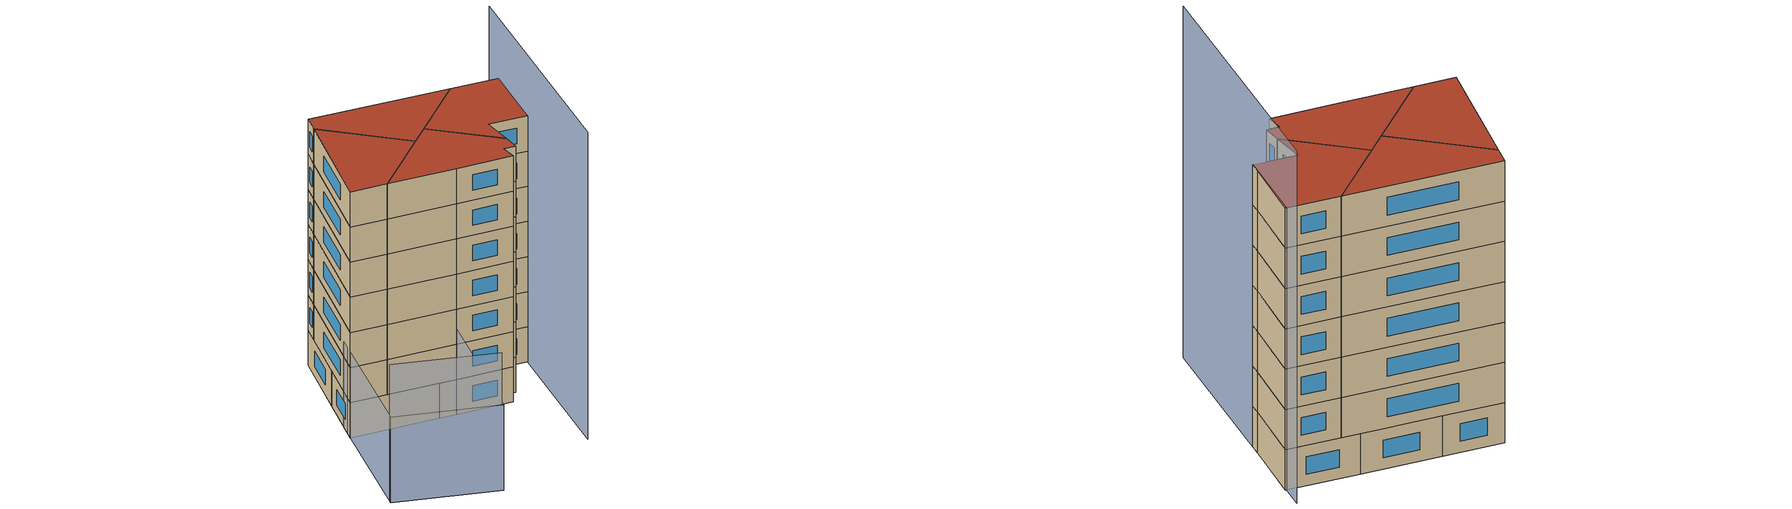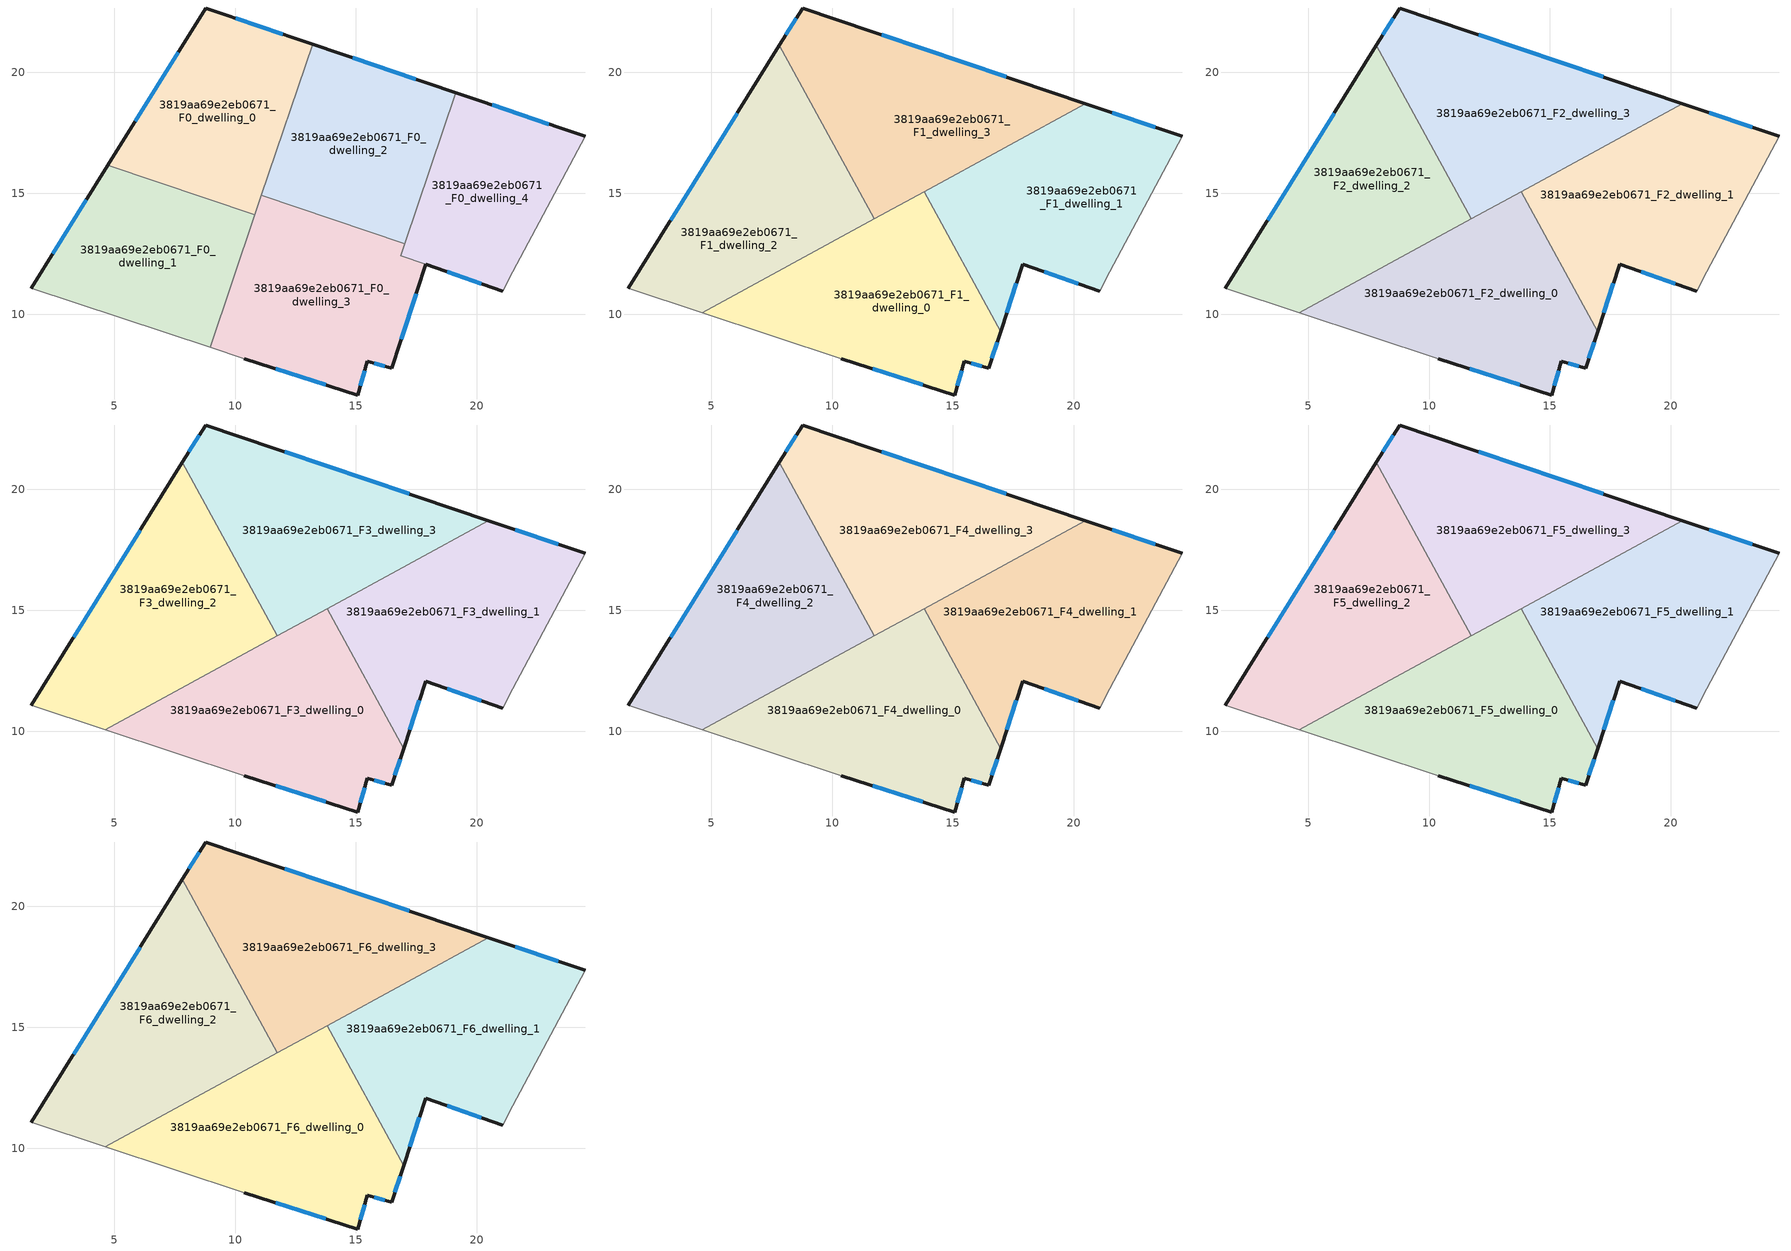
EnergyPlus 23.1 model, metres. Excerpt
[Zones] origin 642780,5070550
3819aa69e2eb0671_F0_dwelling_0
 floor ground (EU_floor_Construction): 13.2,21.17 10.82,14.11 4.73,16.17 8.77,22.67 z0
 wall outside (EU_wall_Construction): 13.2,21.17 8.77,22.67 4.73,16.17 z0:3
 wall to 3819aa69e2eb0671_F0_dwelling_1 (EU_wall_Construction): 4.73,16.17 10.82,14.11 z0:3
 wall to 3819aa69e2eb0671_F0_dwelling_2 (EU_wall_Construction): 11.09,14.92 13.2,21.17 z0:3
 wall to 3819aa69e2eb0671_F0_dwelling_3 (EU_wall_Construction): 10.82,14.11 11.09,14.92 z0:3
 window (EU_Window_Construction): 7.64,20.85 5.87,17.99 / 11.96,21.59 10.01,22.25 z0.84:2.16
3819aa69e2eb0671_F0_dwelling_1
 floor ground (EU_floor_Construction): 10.82,14.11 8.96,8.62 1.56,11.06 4.73,16.17 z0
 wall outside (EU_wall_Construction): 4.73,16.17 1.56,11.06 z0:3
 wall adiabatic (EU_wall_Construction): 1.56,11.06 8.96,8.62 z0:3
 wall to 3819aa69e2eb0671_F0_dwelling_3 (EU_wall_Construction): 8.96,8.62 10.82,14.11 z0:3
 window (EU_Window_Construction): 3.85,14.74 2.45,12.49 z0.84:2.16
3819aa69e2eb0671_F0_dwelling_2
 floor ground (EU_floor_Construction): 19.13,19.17 17.02,12.91 11.09,14.92 13.2,21.17 z0
 wall outside (EU_wall_Construction): 19.13,19.17 13.2,21.17 z0:3
 wall to 3819aa69e2eb0671_F0_dwelling_3 (EU_wall_Construction): 11.09,14.92 17.02,12.91 z0:3
 wall to 3819aa69e2eb0671_F0_dwelling_4 (EU_wall_Construction): 17.02,12.91 19.13,19.17 z0:3
 window (EU_Window_Construction): 17.47,19.73 14.86,20.61 z0.84:2.16
3819aa69e2eb0671_F0_dwelling_3
 floor ground (EU_floor_Construction): 17.02,12.91 16.85,12.41 17.88,12.06 16.47,7.75 15.47,8.05 15.07,6.65 10.37,8.16 8.96,8.62 11.09,14.92 z0
 wall outside (EU_wall_Construction): 10.37,8.16 15.07,6.65 15.47,8.05 16.47,7.75 17.88,12.06 z0:3
 wall adiabatic (EU_wall_Construction): 8.96,8.62 10.37,8.16 z0:3
 wall to 3819aa69e2eb0671_F0_dwelling_4 (EU_wall_Construction): 17.88,12.06 16.85,12.41 / 16.85,12.42 17.02,12.91 z0:3
 window (EU_Window_Construction): 11.69,7.74 13.76,7.08 / 16.87,8.96 17.48,10.85 / 15.76,7.97 16.19,7.84 / 15.19,7.05 15.36,7.66 z0.84:2.16
3819aa69e2eb0671_F0_dwelling_4
 floor ground (EU_floor_Construction): 24.48,17.36 21.48,11.76 21.08,10.96 16.85,12.41 19.13,19.17 z0
 wall outside (EU_wall_Construction): 24.48,17.36 19.13,19.17 / 17.88,12.06 21.08,10.96 z0:3
 wall adiabatic (EU_wall_Construction): 21.08,10.96 21.48,11.76 24.48,17.36 z0:3
 window (EU_Window_Construction): 22.98,17.87 20.63,18.66 / 18.78,11.75 20.18,11.26 z0.84:2.16
3819aa69e2eb0671_F1_dwelling_0
 floor to 3819aa69e2eb0671_F0_dwelling_3 (EU_floor_Construction): 14.52,13.76 16.97,9.27 16.47,7.75 15.47,8.05 15.07,6.65 10.37,8.16 8.96,8.62 10.54,13.29 12.59,14.41 z3
 floor to 3819aa69e2eb0671_F0_dwelling_2 (EU_floor_Construction): 13.8,15.07 14.52,13.76 12.59,14.41 z3
 floor to 3819aa69e2eb0671_F0_dwelling_1 (EU_floor_Construction): 10.54,13.29 8.96,8.62 4.61,10.06 z3
 wall outside (EU_wall_Construction): 10.37,8.16 15.07,6.65 15.47,8.05 16.47,7.75 16.97,9.27 z3:6
 wall adiabatic (EU_wall_Construction): 4.61,10.06 10.37,8.16 z3:6
 wall to 3819aa69e2eb0671_F1_dwelling_1 (EU_wall_Construction): 16.97,9.27 13.8,15.07 z3:6
 wall to 3819aa69e2eb0671_F1_dwelling_2 (EU_wall_Construction): 11.73,13.94 4.61,10.06 z3:6
 wall to 3819aa69e2eb0671_F1_dwelling_3 (EU_wall_Construction): 13.8,15.07 11.73,13.94 z3:6
 window (EU_Window_Construction): 11.69,7.74 13.76,7.08 / 16.61,8.18 16.83,8.85 / 15.76,7.97 16.19,7.84 / 15.19,7.05 15.36,7.66 z3.84:5.16
3819aa69e2eb0671_F1_dwelling_1
 floor to 3819aa69e2eb0671_F0_dwelling_4 (EU_floor_Construction): 24.48,17.36 21.48,11.76 21.08,10.96 16.85,12.42 18.64,17.71 20.48,18.71 z3
 floor to 3819aa69e2eb0671_F0_dwelling_2 (EU_floor_Construction): 18.64,17.71 17.02,12.91 14.52,13.76 13.8,15.07 z3
 floor to 3819aa69e2eb0671_F0_dwelling_3 (EU_floor_Construction): 17.02,12.91 16.85,12.41 17.88,12.06 16.97,9.27 14.52,13.76 z3
 wall outside (EU_wall_Construction): 16.97,9.27 17.88,12.06 21.08,10.96 / 24.48,17.36 20.48,18.71 z3:6
 wall adiabatic (EU_wall_Construction): 21.08,10.96 21.48,11.76 24.48,17.36 z3:6
 wall to 3819aa69e2eb0671_F1_dwelling_3 (EU_wall_Construction): 20.48,18.71 13.8,15.07 z3:6
 window (EU_Window_Construction): 17.22,10.05 17.62,11.28 / 23.36,17.74 21.6,18.33 / 18.78,11.75 20.18,11.26 z3.84:5.16
3819aa69e2eb0671_F1_dwelling_2
 floor to 3819aa69e2eb0671_F0_dwelling_0 (EU_floor_Construction): 7.82,21.12 11.13,15.05 10.82,14.11 4.73,16.17 z3
 floor to 3819aa69e2eb0671_F0_dwelling_1 (EU_floor_Construction): 10.82,14.11 10.54,13.29 4.61,10.06 1.56,11.06 4.73,16.17 z3
 floor to 3819aa69e2eb0671_F0_dwelling_3 (EU_floor_Construction): 11.23,14.87 11.73,13.94 10.54,13.29 11.09,14.92 z3
 floor to 3819aa69e2eb0671_F0_dwelling_2 (EU_floor_Construction): 11.13,15.05 11.23,14.87 11.09,14.92 z3
 wall outside (EU_wall_Construction): 7.81,21.12 1.56,11.06 z3:6
 wall to 3819aa69e2eb0671_F1_dwelling_3 (EU_wall_Construction): 11.73,13.94 7.81,21.12 z3:6
 wall adiabatic (EU_wall_Construction): 1.56,11.06 4.61,10.06 z3:6
 window (EU_Window_Construction): 6.06,18.3 3.32,13.88 z3.84:5.16
3819aa69e2eb0671_F1_dwelling_3
 floor to 3819aa69e2eb0671_F0_dwelling_2 (EU_floor_Construction): 19.13,19.17 18.64,17.71 12.59,14.41 11.23,14.87 11.13,15.05 13.2,21.17 z3
 floor to 3819aa69e2eb0671_F0_dwelling_0 (EU_floor_Construction): 13.2,21.17 11.13,15.05 7.82,21.12 8.77,22.67 z3
 floor to 3819aa69e2eb0671_F0_dwelling_3 (EU_floor_Construction): 12.59,14.41 11.73,13.94 11.23,14.87 z3
 floor to 3819aa69e2eb0671_F0_dwelling_4 (EU_floor_Construction): 20.48,18.71 18.64,17.71 19.13,19.17 z3
 wall outside (EU_wall_Construction): 20.48,18.71 8.77,22.67 7.81,21.12 z3:6
 window (EU_Window_Construction): 17.2,19.82 12.05,21.56 / 8.51,22.24 8.08,21.56 z3.84:5.16
3819aa69e2eb0671_F2_dwelling_0
 floor to 3819aa69e2eb0671_F1_dwelling_0 (EU_floor_Construction): 13.8,15.07 16.97,9.27 16.47,7.75 15.47,8.05 15.07,6.65 10.37,8.16 4.61,10.06 z6
 wall outside (EU_wall_Construction): 10.37,8.16 15.07,6.65 15.47,8.05 16.47,7.75 16.97,9.27 z6:9
 wall adiabatic (EU_wall_Construction): 4.61,10.06 10.37,8.16 z6:9
 wall to 3819aa69e2eb0671_F2_dwelling_1 (EU_wall_Construction): 16.97,9.27 13.8,15.07 z6:9
 wall to 3819aa69e2eb0671_F2_dwelling_2 (EU_wall_Construction): 11.73,13.94 4.61,10.06 z6:9
 wall to 3819aa69e2eb0671_F2_dwelling_3 (EU_wall_Construction): 13.8,15.07 11.73,13.94 z6:9
 window (EU_Window_Construction): 11.69,7.74 13.76,7.08 / 16.61,8.18 16.83,8.85 / 15.76,7.97 16.19,7.84 / 15.19,7.05 15.36,7.66 z6.84:8.16
3819aa69e2eb0671_F2_dwelling_1
 floor to 3819aa69e2eb0671_F1_dwelling_1 (EU_floor_Construction): 24.48,17.36 21.48,11.76 21.08,10.96 17.88,12.06 16.97,9.27 13.8,15.07 20.48,18.71 z6
 wall outside (EU_wall_Construction): 16.97,9.27 17.88,12.06 21.08,10.96 / 24.48,17.36 20.48,18.71 z6:9
 wall adiabatic (EU_wall_Construction): 21.08,10.96 21.48,11.76 24.48,17.36 z6:9
 wall to 3819aa69e2eb0671_F2_dwelling_3 (EU_wall_Construction): 20.48,18.71 13.8,15.07 z6:9
 window (EU_Window_Construction): 17.22,10.05 17.62,11.28 / 23.36,17.74 21.6,18.33 / 18.78,11.75 20.18,11.26 z6.84:8.16
3819aa69e2eb0671_F2_dwelling_2
 floor to 3819aa69e2eb0671_F1_dwelling_2 (EU_floor_Construction): 7.81,21.12 11.73,13.94 4.61,10.06 1.56,11.06 z6
 wall outside (EU_wall_Construction): 7.81,21.12 1.56,11.06 z6:9
 wall to 3819aa69e2eb0671_F2_dwelling_3 (EU_wall_Construction): 11.73,13.94 7.81,21.12 z6:9
 wall adiabatic (EU_wall_Construction): 1.56,11.06 4.61,10.06 z6:9
 window (EU_Window_Construction): 6.06,18.3 3.32,13.88 z6.84:8.16
3819aa69e2eb0671_F2_dwelling_3
 floor to 3819aa69e2eb0671_F1_dwelling_3 (EU_floor_Construction): 20.48,18.71 11.73,13.94 7.81,21.12 8.77,22.67 z6
 wall outside (EU_wall_Construction): 20.48,18.71 8.77,22.67 7.81,21.12 z6:9
 window (EU_Window_Construction): 17.2,19.82 12.05,21.56 / 8.51,22.24 8.08,21.56 z6.84:8.16
3819aa69e2eb0671_F3_dwelling_0
 floor to 3819aa69e2eb0671_F2_dwelling_0 (EU_floor_Construction): 13.8,15.07 16.97,9.27 16.47,7.75 15.47,8.05 15.07,6.65 10.37,8.16 4.61,10.06 z9
 wall outside (EU_wall_Construction): 10.37,8.16 15.07,6.65 15.47,8.05 16.47,7.75 16.97,9.27 z9:12
 wall adiabatic (EU_wall_Construction): 4.61,10.06 10.37,8.16 z9:12
 wall to 3819aa69e2eb0671_F3_dwelling_1 (EU_wall_Construction): 16.97,9.27 13.8,15.07 z9:12
 wall to 3819aa69e2eb0671_F3_dwelling_2 (EU_wall_Construction): 11.73,13.94 4.61,10.06 z9:12
 wall to 3819aa69e2eb0671_F3_dwelling_3 (EU_wall_Construction): 13.8,15.07 11.73,13.94 z9:12
 window (EU_Window_Construction): 11.69,7.74 13.76,7.08 / 16.61,8.18 16.83,8.85 / 15.76,7.97 16.19,7.84 / 15.19,7.05 15.36,7.66 z9.84:11.16
3819aa69e2eb0671_F3_dwelling_1
 floor to 3819aa69e2eb0671_F2_dwelling_1 (EU_floor_Construction): 24.48,17.36 21.48,11.76 21.08,10.96 17.88,12.06 16.97,9.27 13.8,15.07 20.48,18.71 z9
 wall outside (EU_wall_Construction): 16.97,9.27 17.88,12.06 21.08,10.96 / 24.48,17.36 20.48,18.71 z9:12
 wall adiabatic (EU_wall_Construction): 21.08,10.96 21.48,11.76 24.48,17.36 z9:12
 wall to 3819aa69e2eb0671_F3_dwelling_3 (EU_wall_Construction): 20.48,18.71 13.8,15.07 z9:12
 window (EU_Window_Construction): 17.22,10.05 17.62,11.28 / 23.36,17.74 21.6,18.33 / 18.78,11.75 20.18,11.26 z9.84:11.16
3819aa69e2eb0671_F3_dwelling_2
 floor to 3819aa69e2eb0671_F2_dwelling_2 (EU_floor_Construction): 7.81,21.12 11.73,13.94 4.61,10.06 1.56,11.06 z9
 wall outside (EU_wall_Construction): 7.81,21.12 1.56,11.06 z9:12
 wall to 3819aa69e2eb0671_F3_dwelling_3 (EU_wall_Construction): 11.73,13.94 7.81,21.12 z9:12
 wall adiabatic (EU_wall_Construction): 1.56,11.06 4.61,10.06 z9:12
 window (EU_Window_Construction): 6.06,18.3 3.32,13.88 z9.84:11.16
3819aa69e2eb0671_F3_dwelling_3
 floor to 3819aa69e2eb0671_F2_dwelling_3 (EU_floor_Construction): 20.48,18.71 11.73,13.94 7.81,21.12 8.77,22.67 z9
 wall outside (EU_wall_Construction): 20.48,18.71 8.77,22.67 7.81,21.12 z9:12
 window (EU_Window_Construction): 17.2,19.82 12.05,21.56 / 8.51,22.24 8.08,21.56 z9.84:11.16
3819aa69e2eb0671_F4_dwelling_0
 floor to 3819aa69e2eb0671_F3_dwelling_0 (EU_floor_Construction): 13.8,15.07 16.97,9.27 16.47,7.75 15.47,8.05 15.07,6.65 10.37,8.16 4.61,10.06 z12
 wall outside (EU_wall_Construction): 10.37,8.16 15.07,6.65 15.47,8.05 16.47,7.75 16.97,9.27 z12:15
 wall adiabatic (EU_wall_Construction): 4.61,10.06 10.37,8.16 z12:15
 wall to 3819aa69e2eb0671_F4_dwelling_1 (EU_wall_Construction): 16.97,9.27 13.8,15.07 z12:15
 wall to 3819aa69e2eb0671_F4_dwelling_2 (EU_wall_Construction): 11.73,13.94 4.61,10.06 z12:15
 wall to 3819aa69e2eb0671_F4_dwelling_3 (EU_wall_Construction): 13.8,15.07 11.73,13.94 z12:15
 window (EU_Window_Construction): 11.69,7.74 13.76,7.08 / 16.61,8.18 16.83,8.85 / 15.76,7.97 16.19,7.84 / 15.19,7.05 15.36,7.66 z12.84:14.16
3819aa69e2eb0671_F4_dwelling_1
 floor to 3819aa69e2eb0671_F3_dwelling_1 (EU_floor_Construction): 24.48,17.36 21.48,11.76 21.08,10.96 17.88,12.06 16.97,9.27 13.8,15.07 20.48,18.71 z12
 wall outside (EU_wall_Construction): 16.97,9.27 17.88,12.06 21.08,10.96 / 24.48,17.36 20.48,18.71 z12:15
 wall adiabatic (EU_wall_Construction): 21.08,10.96 21.48,11.76 24.48,17.36 z12:15
 wall to 3819aa69e2eb0671_F4_dwelling_3 (EU_wall_Construction): 20.48,18.71 13.8,15.07 z12:15
 window (EU_Window_Construction): 17.22,10.05 17.62,11.28 / 23.36,17.74 21.6,18.33 / 18.78,11.75 20.18,11.26 z12.84:14.16
3819aa69e2eb0671_F4_dwelling_2
 floor to 3819aa69e2eb0671_F3_dwelling_2 (EU_floor_Construction): 7.81,21.12 11.73,13.94 4.61,10.06 1.56,11.06 z12
 wall outside (EU_wall_Construction): 7.81,21.12 1.56,11.06 z12:15
 wall to 3819aa69e2eb0671_F4_dwelling_3 (EU_wall_Construction): 11.73,13.94 7.81,21.12 z12:15
 wall adiabatic (EU_wall_Construction): 1.56,11.06 4.61,10.06 z12:15
 window (EU_Window_Construction): 6.06,18.3 3.32,13.88 z12.84:14.16
3819aa69e2eb0671_F4_dwelling_3
 floor to 3819aa69e2eb0671_F3_dwelling_3 (EU_floor_Construction): 20.48,18.71 11.73,13.94 7.81,21.12 8.77,22.67 z12
 wall outside (EU_wall_Construction): 20.48,18.71 8.77,22.67 7.81,21.12 z12:15
 window (EU_Window_Construction): 17.2,19.82 12.05,21.56 / 8.51,22.24 8.08,21.56 z12.84:14.16
3819aa69e2eb0671_F5_dwelling_0
 floor to 3819aa69e2eb0671_F4_dwelling_0 (EU_floor_Construction): 13.8,15.07 16.97,9.27 16.47,7.75 15.47,8.05 15.07,6.65 10.37,8.16 4.61,10.06 z15
 wall outside (EU_wall_Construction): 10.37,8.16 15.07,6.65 15.47,8.05 16.47,7.75 16.97,9.27 z15:18
 wall adiabatic (EU_wall_Construction): 4.61,10.06 10.37,8.16 z15:18
 wall to 3819aa69e2eb0671_F5_dwelling_1 (EU_wall_Construction): 16.97,9.27 13.8,15.07 z15:18
 wall to 3819aa69e2eb0671_F5_dwelling_2 (EU_wall_Construction): 11.73,13.94 4.61,10.06 z15:18
 wall to 3819aa69e2eb0671_F5_dwelling_3 (EU_wall_Construction): 13.8,15.07 11.73,13.94 z15:18
 window (EU_Window_Construction): 11.69,7.74 13.76,7.08 / 16.61,8.18 16.83,8.85 / 15.76,7.97 16.19,7.84 / 15.19,7.05 15.36,7.66 z15.84:17.16
3819aa69e2eb0671_F5_dwelling_1
 floor to 3819aa69e2eb0671_F4_dwelling_1 (EU_floor_Construction): 24.48,17.36 21.48,11.76 21.08,10.96 17.88,12.06 16.97,9.27 13.8,15.07 20.48,18.71 z15
 wall outside (EU_wall_Construction): 16.97,9.27 17.88,12.06 21.08,10.96 / 24.48,17.36 20.48,18.71 z15:18
 wall adiabatic (EU_wall_Construction): 21.08,10.96 21.48,11.76 24.48,17.36 z15:18
 wall to 3819aa69e2eb0671_F5_dwelling_3 (EU_wall_Construction): 20.48,18.71 13.8,15.07 z15:18
 window (EU_Window_Construction): 17.22,10.05 17.62,11.28 / 23.36,17.74 21.6,18.33 / 18.78,11.75 20.18,11.26 z15.84:17.16
3819aa69e2eb0671_F5_dwelling_2
 floor to 3819aa69e2eb0671_F4_dwelling_2 (EU_floor_Construction): 7.81,21.12 11.73,13.94 4.61,10.06 1.56,11.06 z15
 wall outside (EU_wall_Construction): 7.81,21.12 1.56,11.06 z15:18
 wall to 3819aa69e2eb0671_F5_dwelling_3 (EU_wall_Construction): 11.73,13.94 7.81,21.12 z15:18
 wall adiabatic (EU_wall_Construction): 1.56,11.06 4.61,10.06 z15:18
 window (EU_Window_Construction): 6.06,18.3 3.32,13.88 z15.84:17.16
3819aa69e2eb0671_F5_dwelling_3
 floor to 3819aa69e2eb0671_F4_dwelling_3 (EU_floor_Construction): 20.48,18.71 11.73,13.94 7.81,21.12 8.77,22.67 z15
 wall outside (EU_wall_Construction): 20.48,18.71 8.77,22.67 7.81,21.12 z15:18
 window (EU_Window_Construction): 17.2,19.82 12.05,21.56 / 8.51,22.24 8.08,21.56 z15.84:17.16
3819aa69e2eb0671_F6_dwelling_0
 floor to 3819aa69e2eb0671_F5_dwelling_0 (EU_floor_Construction): 13.8,15.07 16.97,9.27 16.47,7.75 15.47,8.05 15.07,6.65 10.37,8.16 4.61,10.06 z18
 wall outside (EU_wall_Construction): 10.37,8.16 15.07,6.65 15.47,8.05 16.47,7.75 16.97,9.27 z18:21
 wall adiabatic (EU_wall_Construction): 4.61,10.06 10.37,8.16 z18:21
 wall to 3819aa69e2eb0671_F6_dwelling_1 (EU_wall_Construction): 16.97,9.27 13.8,15.07 z18:21
 wall to 3819aa69e2eb0671_F6_dwelling_2 (EU_wall_Construction): 11.73,13.94 4.61,10.06 z18:21
 wall to 3819aa69e2eb0671_F6_dwelling_3 (EU_wall_Construction): 13.8,15.07 11.73,13.94 z18:21
 window (EU_Window_Construction): 11.69,7.74 13.76,7.08 / 16.61,8.18 16.83,8.85 / 15.76,7.97 16.19,7.84 / 15.19,7.05 15.36,7.66 z18.84:20.16
 roof outside (EU_roof_Construction): 16.47,7.75 16.97,9.27 13.8,15.07 4.61,10.06 10.37,8.16 15.07,6.65 15.47,8.05 z21
3819aa69e2eb0671_F6_dwelling_1
 floor to 3819aa69e2eb0671_F5_dwelling_1 (EU_floor_Construction): 24.48,17.36 21.48,11.76 21.08,10.96 17.88,12.06 16.97,9.27 13.8,15.07 20.48,18.71 z18
 wall outside (EU_wall_Construction): 16.97,9.27 17.88,12.06 21.08,10.96 / 24.48,17.36 20.48,18.71 z18:21
 wall adiabatic (EU_wall_Construction): 21.08,10.96 21.48,11.76 24.48,17.36 z18:21
 wall to 3819aa69e2eb0671_F6_dwelling_3 (EU_wall_Construction): 20.48,18.71 13.8,15.07 z18:21
 window (EU_Window_Construction): 17.22,10.05 17.62,11.28 / 23.36,17.74 21.6,18.33 / 18.78,11.75 20.18,11.26 z18.84:20.16
 roof outside (EU_roof_Construction): 21.08,10.96 21.48,11.76 24.48,17.36 20.48,18.71 13.8,15.07 16.97,9.27 17.88,12.06 z21
3819aa69e2eb0671_F6_dwelling_2
 floor to 3819aa69e2eb0671_F5_dwelling_2 (EU_floor_Construction): 7.81,21.12 11.73,13.94 4.61,10.06 1.56,11.06 z18
 wall outside (EU_wall_Construction): 7.81,21.12 1.56,11.06 z18:21
 wall to 3819aa69e2eb0671_F6_dwelling_3 (EU_wall_Construction): 11.73,13.94 7.81,21.12 z18:21
 wall adiabatic (EU_wall_Construction): 1.56,11.06 4.61,10.06 z18:21
 window (EU_Window_Construction): 6.06,18.3 3.32,13.88 z18.84:20.16
 roof outside (EU_roof_Construction): 11.73,13.94 7.81,21.12 1.56,11.06 4.61,10.06 z21
3819aa69e2eb0671_F6_dwelling_3
 floor to 3819aa69e2eb0671_F5_dwelling_3 (EU_floor_Construction): 20.48,18.71 11.73,13.94 7.81,21.12 8.77,22.67 z18
 wall outside (EU_wall_Construction): 20.48,18.71 8.77,22.67 7.81,21.12 z18:21
 window (EU_Window_Construction): 17.2,19.82 12.05,21.56 / 8.51,22.24 8.08,21.56 z18.84:20.16
 roof outside (EU_roof_Construction): 20.48,18.71 8.77,22.67 7.81,21.12 11.73,13.94 z21
shading: -4.63,0.73 2.96,-3.95 z0:11.7; -4.74,0.56 2.62,12.81 / 2.62,12.81 10.37,8.16 / 10.37,8.16 3.01,-4.1 / 3.01,-4.1 -4.74,0.56 z0:7.3; 14.22,-2.26 25.4,19.33 z0:26.2
[Building]
EU S2 Campaign: North Axis=0; Terrain=City; Solar Distribution=FullExterior
[Site:Location]
Lyon-Bron: Latitude=45.75; Longitude=5; Time Zone=1; Elevation=198
[SizingPeriod:WeatherFileDays]
AnnualSizingPeriod: Begin Month=1; Begin Day of Month=1; End Month=12; End Day of Month=31; Day of Week for Start Day=Monday; Use Weather File Daylight Saving Period=No; Use Weather File Rain and Snow Indicators=No
[MATERIAL]
EU_InternalMass_Material: Roughness=MediumRough; Thickness=0.1; Conductivity=1; Density=1800; Specific Heat=900; Thermal Absorptance=0.9; Solar Absorptance=0.7; Visible Absorptance=0.7
[MATERIAL:NOMASS] Roughness=MediumRough; Thermal Absorptance=0.9; Solar Absorptance=0.7; Visible Absorptance=0.7
Name | Thermal Resistance
EU_wall_NoMass | 0.776494
EU_roof_NoMass | 0.486893
EU_floor_NoMass | 0.421597
[WINDOWMATERIAL:SIMPLEGLAZINGSYSTEM]
EU_Window_SimpleGlazing: UFactor=4.24961; Solar Heat Gain Coefficient=0.83; Visible Transmittance=0.83
[CONSTRUCTION]
EU_wall_Construction: EU_wall_NoMass
EU_roof_Construction: EU_roof_NoMass
EU_floor_Construction: EU_floor_NoMass
EU_InternalMass_Construction: EU_InternalMass_Material
EU_Window_Construction: EU_Window_SimpleGlazing
[ZONE] Type=1; Multiplier=1; Ceiling Height=autocalculate; Floor Area=autocalculate; Part of Total Floor Area=Yes
Name | Volume
3819aa69e2eb0671_F0_dwelling_0 | 124.014
3819aa69e2eb0671_F1_dwelling_0; 3819aa69e2eb0671_F2_dwelling_0; 3819aa69e2eb0671_F3_dwelling_0; 3819aa69e2eb0671_F4_dwelling_0; 3819aa69e2eb0671_F5_dwelling_0; 3819aa69e2eb0671_F6_dwelling_0 | 155.02
3819aa69e2eb0671_F0_dwelling_1 | 123.998
3819aa69e2eb0671_F1_dwelling_1; 3819aa69e2eb0671_F2_dwelling_1; 3819aa69e2eb0671_F3_dwelling_1; 3819aa69e2eb0671_F4_dwelling_1; 3819aa69e2eb0671_F5_dwelling_1; 3819aa69e2eb0671_F6_dwelling_1 | 155.005
3819aa69e2eb0671_F0_dwelling_2 | 124.003
3819aa69e2eb0671_F1_dwelling_2; 3819aa69e2eb0671_F2_dwelling_2; 3819aa69e2eb0671_F3_dwelling_2; 3819aa69e2eb0671_F4_dwelling_2; 3819aa69e2eb0671_F5_dwelling_2; 3819aa69e2eb0671_F6_dwelling_2 | 155.018
3819aa69e2eb0671_F0_dwelling_3 | 139.746
3819aa69e2eb0671_F1_dwelling_3; 3819aa69e2eb0671_F2_dwelling_3; 3819aa69e2eb0671_F3_dwelling_3; 3819aa69e2eb0671_F4_dwelling_3; 3819aa69e2eb0671_F5_dwelling_3; 3819aa69e2eb0671_F6_dwelling_3 | 155.015
3819aa69e2eb0671_F0_dwelling_4 | 108.27
[INTERNALMASS] Construction=EU_InternalMass_Construction
Name | Zone or ZoneList | Surface Area
3819aa69e2eb0671_F0_dwelling_0_EU_InternalMass | 3819aa69e2eb0671_F0_dwelling_0 | 41.3382
3819aa69e2eb0671_F0_dwelling_1_EU_InternalMass | 3819aa69e2eb0671_F0_dwelling_1 | 41.3322
3819aa69e2eb0671_F0_dwelling_2_EU_InternalMass | 3819aa69e2eb0671_F0_dwelling_2 | 41.3345
3819aa69e2eb0671_F0_dwelling_3_EU_InternalMass | 3819aa69e2eb0671_F0_dwelling_3 | 46.5823
3819aa69e2eb0671_F0_dwelling_4_EU_InternalMass | 3819aa69e2eb0671_F0_dwelling_4 | 36.0888
3819aa69e2eb0671_F1_dwelling_0_EU_InternalMass | 3819aa69e2eb0671_F1_dwelling_0 | 51.6733
3819aa69e2eb0671_F1_dwelling_1_EU_InternalMass | 3819aa69e2eb0671_F1_dwelling_1 | 51.6685
3819aa69e2eb0671_F1_dwelling_2_EU_InternalMass | 3819aa69e2eb0671_F1_dwelling_2 | 51.6728
3819aa69e2eb0671_F1_dwelling_3_EU_InternalMass | 3819aa69e2eb0671_F1_dwelling_3 | 51.6719
3819aa69e2eb0671_F2_dwelling_0_EU_InternalMass | 3819aa69e2eb0671_F2_dwelling_0 | 51.6733
3819aa69e2eb0671_F2_dwelling_1_EU_InternalMass | 3819aa69e2eb0671_F2_dwelling_1 | 51.6685
3819aa69e2eb0671_F2_dwelling_2_EU_InternalMass | 3819aa69e2eb0671_F2_dwelling_2 | 51.6728
3819aa69e2eb0671_F2_dwelling_3_EU_InternalMass | 3819aa69e2eb0671_F2_dwelling_3 | 51.6719
3819aa69e2eb0671_F3_dwelling_0_EU_InternalMass | 3819aa69e2eb0671_F3_dwelling_0 | 51.6733
3819aa69e2eb0671_F3_dwelling_1_EU_InternalMass | 3819aa69e2eb0671_F3_dwelling_1 | 51.6685
3819aa69e2eb0671_F3_dwelling_2_EU_InternalMass | 3819aa69e2eb0671_F3_dwelling_2 | 51.6728
3819aa69e2eb0671_F3_dwelling_3_EU_InternalMass | 3819aa69e2eb0671_F3_dwelling_3 | 51.6719
3819aa69e2eb0671_F4_dwelling_0_EU_InternalMass | 3819aa69e2eb0671_F4_dwelling_0 | 51.6733
3819aa69e2eb0671_F4_dwelling_1_EU_InternalMass | 3819aa69e2eb0671_F4_dwelling_1 | 51.6685
3819aa69e2eb0671_F4_dwelling_2_EU_InternalMass | 3819aa69e2eb0671_F4_dwelling_2 | 51.6728
3819aa69e2eb0671_F4_dwelling_3_EU_InternalMass | 3819aa69e2eb0671_F4_dwelling_3 | 51.6719
3819aa69e2eb0671_F5_dwelling_0_EU_InternalMass | 3819aa69e2eb0671_F5_dwelling_0 | 51.6733
3819aa69e2eb0671_F5_dwelling_1_EU_InternalMass | 3819aa69e2eb0671_F5_dwelling_1 | 51.6685
3819aa69e2eb0671_F5_dwelling_2_EU_InternalMass | 3819aa69e2eb0671_F5_dwelling_2 | 51.6728
3819aa69e2eb0671_F5_dwelling_3_EU_InternalMass | 3819aa69e2eb0671_F5_dwelling_3 | 51.6719
3819aa69e2eb0671_F6_dwelling_0_EU_InternalMass | 3819aa69e2eb0671_F6_dwelling_0 | 51.6733
3819aa69e2eb0671_F6_dwelling_1_EU_InternalMass | 3819aa69e2eb0671_F6_dwelling_1 | 51.6685
3819aa69e2eb0671_F6_dwelling_2_EU_InternalMass | 3819aa69e2eb0671_F6_dwelling_2 | 51.6728
3819aa69e2eb0671_F6_dwelling_3_EU_InternalMass | 3819aa69e2eb0671_F6_dwelling_3 | 51.6719
[OTHEREQUIPMENT] Fuel Type=Electricity; Design Level Calculation Method=Watts/Area; Power per Zone Floor Area=1; Fraction Latent=0; Fraction Radiant=0; Fraction Lost=0; Carbon Dioxide Generation Rate=0; EndUse Subcategory=EU_Step8_InternalGains
Name | Zone or ZoneList or Space or SpaceList | Schedule
EU_Step8_InternalGain_3819aa69e2eb0671_F0_dwelling_0_f000 | 3819aa69e2eb0671_F0_dwelling_0 | EU_Step8_GainSchedule_3819aa69e2eb0671_F0_dwelling_0_f000
EU_Step8_InternalGain_3819aa69e2eb0671_F0_dwelling_1_f000 | 3819aa69e2eb0671_F0_dwelling_1 | EU_Step8_GainSchedule_3819aa69e2eb0671_F0_dwelling_1_f000
EU_Step8_InternalGain_3819aa69e2eb0671_F0_dwelling_2_f000 | 3819aa69e2eb0671_F0_dwelling_2 | EU_Step8_GainSchedule_3819aa69e2eb0671_F0_dwelling_2_f000
EU_Step8_InternalGain_3819aa69e2eb0671_F0_dwelling_3_f000 | 3819aa69e2eb0671_F0_dwelling_3 | EU_Step8_GainSchedule_3819aa69e2eb0671_F0_dwelling_3_f000
EU_Step8_InternalGain_3819aa69e2eb0671_F0_dwelling_4_f000 | 3819aa69e2eb0671_F0_dwelling_4 | EU_Step8_GainSchedule_3819aa69e2eb0671_F0_dwelling_4_f000
EU_Step8_InternalGain_3819aa69e2eb0671_F1_dwelling_0_f000 | 3819aa69e2eb0671_F1_dwelling_0 | EU_Step8_GainSchedule_3819aa69e2eb0671_F1_dwelling_0_f000
EU_Step8_InternalGain_3819aa69e2eb0671_F1_dwelling_1_f000 | 3819aa69e2eb0671_F1_dwelling_1 | EU_Step8_GainSchedule_3819aa69e2eb0671_F1_dwelling_1_f000
EU_Step8_InternalGain_3819aa69e2eb0671_F1_dwelling_2_f000 | 3819aa69e2eb0671_F1_dwelling_2 | EU_Step8_GainSchedule_3819aa69e2eb0671_F1_dwelling_2_f000
EU_Step8_InternalGain_3819aa69e2eb0671_F1_dwelling_3_f000 | 3819aa69e2eb0671_F1_dwelling_3 | EU_Step8_GainSchedule_3819aa69e2eb0671_F1_dwelling_3_f000
EU_Step8_InternalGain_3819aa69e2eb0671_F2_dwelling_0_f000 | 3819aa69e2eb0671_F2_dwelling_0 | EU_Step8_GainSchedule_3819aa69e2eb0671_F2_dwelling_0_f000
EU_Step8_InternalGain_3819aa69e2eb0671_F2_dwelling_1_f000 | 3819aa69e2eb0671_F2_dwelling_1 | EU_Step8_GainSchedule_3819aa69e2eb0671_F2_dwelling_1_f000
EU_Step8_InternalGain_3819aa69e2eb0671_F2_dwelling_2_f000 | 3819aa69e2eb0671_F2_dwelling_2 | EU_Step8_GainSchedule_3819aa69e2eb0671_F2_dwelling_2_f000
EU_Step8_InternalGain_3819aa69e2eb0671_F2_dwelling_3_f000 | 3819aa69e2eb0671_F2_dwelling_3 | EU_Step8_GainSchedule_3819aa69e2eb0671_F2_dwelling_3_f000
EU_Step8_InternalGain_3819aa69e2eb0671_F3_dwelling_0_f000 | 3819aa69e2eb0671_F3_dwelling_0 | EU_Step8_GainSchedule_3819aa69e2eb0671_F3_dwelling_0_f000
EU_Step8_InternalGain_3819aa69e2eb0671_F3_dwelling_1_f000 | 3819aa69e2eb0671_F3_dwelling_1 | EU_Step8_GainSchedule_3819aa69e2eb0671_F3_dwelling_1_f000
EU_Step8_InternalGain_3819aa69e2eb0671_F3_dwelling_2_f000 | 3819aa69e2eb0671_F3_dwelling_2 | EU_Step8_GainSchedule_3819aa69e2eb0671_F3_dwelling_2_f000
EU_Step8_InternalGain_3819aa69e2eb0671_F3_dwelling_3_f000 | 3819aa69e2eb0671_F3_dwelling_3 | EU_Step8_GainSchedule_3819aa69e2eb0671_F3_dwelling_3_f000
EU_Step8_InternalGain_3819aa69e2eb0671_F4_dwelling_0_f000 | 3819aa69e2eb0671_F4_dwelling_0 | EU_Step8_GainSchedule_3819aa69e2eb0671_F4_dwelling_0_f000
EU_Step8_InternalGain_3819aa69e2eb0671_F4_dwelling_1_f000 | 3819aa69e2eb0671_F4_dwelling_1 | EU_Step8_GainSchedule_3819aa69e2eb0671_F4_dwelling_1_f000
EU_Step8_InternalGain_3819aa69e2eb0671_F4_dwelling_2_f000 | 3819aa69e2eb0671_F4_dwelling_2 | EU_Step8_GainSchedule_3819aa69e2eb0671_F4_dwelling_2_f000
EU_Step8_InternalGain_3819aa69e2eb0671_F4_dwelling_3_f000 | 3819aa69e2eb0671_F4_dwelling_3 | EU_Step8_GainSchedule_3819aa69e2eb0671_F4_dwelling_3_f000
EU_Step8_InternalGain_3819aa69e2eb0671_F5_dwelling_0_f000 | 3819aa69e2eb0671_F5_dwelling_0 | EU_Step8_GainSchedule_3819aa69e2eb0671_F5_dwelling_0_f000
EU_Step8_InternalGain_3819aa69e2eb0671_F5_dwelling_1_f000 | 3819aa69e2eb0671_F5_dwelling_1 | EU_Step8_GainSchedule_3819aa69e2eb0671_F5_dwelling_1_f000
EU_Step8_InternalGain_3819aa69e2eb0671_F5_dwelling_2_f000 | 3819aa69e2eb0671_F5_dwelling_2 | EU_Step8_GainSchedule_3819aa69e2eb0671_F5_dwelling_2_f000
EU_Step8_InternalGain_3819aa69e2eb0671_F5_dwelling_3_f000 | 3819aa69e2eb0671_F5_dwelling_3 | EU_Step8_GainSchedule_3819aa69e2eb0671_F5_dwelling_3_f000
EU_Step8_InternalGain_3819aa69e2eb0671_F6_dwelling_0_f000 | 3819aa69e2eb0671_F6_dwelling_0 | EU_Step8_GainSchedule_3819aa69e2eb0671_F6_dwelling_0_f000
EU_Step8_InternalGain_3819aa69e2eb0671_F6_dwelling_1_f000 | 3819aa69e2eb0671_F6_dwelling_1 | EU_Step8_GainSchedule_3819aa69e2eb0671_F6_dwelling_1_f000
EU_Step8_InternalGain_3819aa69e2eb0671_F6_dwelling_2_f000 | 3819aa69e2eb0671_F6_dwelling_2 | EU_Step8_GainSchedule_3819aa69e2eb0671_F6_dwelling_2_f000
EU_Step8_InternalGain_3819aa69e2eb0671_F6_dwelling_3_f000 | 3819aa69e2eb0671_F6_dwelling_3 | EU_Step8_GainSchedule_3819aa69e2eb0671_F6_dwelling_3_f000
[ZONEVENTILATION:DESIGNFLOWRATE] Schedule=EU_AlwaysOn; Design Flow Rate Calculation Method=AirChanges/Hour; Air Changes per Hour=0.693814; Ventilation Type=Natural; Fan Pressure Rise=0; Fan Total Efficiency=1; Constant Term Coefficient=1; Temperature Term Coefficient=0; Velocity Term Coefficient=0; Velocity Squared Term Coefficient=0; Minimum Indoor Temperature=-100; Maximum Indoor Temperature=100; Delta Temperature=-100; Minimum Outdoor Temperature=-100; Maximum Outdoor Temperature=100; Maximum Wind Speed=40
Name | Zone or ZoneList or Space or SpaceList
EU_ConstantAir_3819aa69e2eb0671_F0_dwelling_0 | 3819aa69e2eb0671_F0_dwelling_0
EU_ConstantAir_3819aa69e2eb0671_F0_dwelling_1 | 3819aa69e2eb0671_F0_dwelling_1
EU_ConstantAir_3819aa69e2eb0671_F0_dwelling_2 | 3819aa69e2eb0671_F0_dwelling_2
EU_ConstantAir_3819aa69e2eb0671_F0_dwelling_3 | 3819aa69e2eb0671_F0_dwelling_3
EU_ConstantAir_3819aa69e2eb0671_F0_dwelling_4 | 3819aa69e2eb0671_F0_dwelling_4
EU_ConstantAir_3819aa69e2eb0671_F1_dwelling_0 | 3819aa69e2eb0671_F1_dwelling_0
EU_ConstantAir_3819aa69e2eb0671_F1_dwelling_1 | 3819aa69e2eb0671_F1_dwelling_1
EU_ConstantAir_3819aa69e2eb0671_F1_dwelling_2 | 3819aa69e2eb0671_F1_dwelling_2
EU_ConstantAir_3819aa69e2eb0671_F1_dwelling_3 | 3819aa69e2eb0671_F1_dwelling_3
EU_ConstantAir_3819aa69e2eb0671_F2_dwelling_0 | 3819aa69e2eb0671_F2_dwelling_0
EU_ConstantAir_3819aa69e2eb0671_F2_dwelling_1 | 3819aa69e2eb0671_F2_dwelling_1
EU_ConstantAir_3819aa69e2eb0671_F2_dwelling_2 | 3819aa69e2eb0671_F2_dwelling_2
EU_ConstantAir_3819aa69e2eb0671_F2_dwelling_3 | 3819aa69e2eb0671_F2_dwelling_3
EU_ConstantAir_3819aa69e2eb0671_F3_dwelling_0 | 3819aa69e2eb0671_F3_dwelling_0
EU_ConstantAir_3819aa69e2eb0671_F3_dwelling_1 | 3819aa69e2eb0671_F3_dwelling_1
EU_ConstantAir_3819aa69e2eb0671_F3_dwelling_2 | 3819aa69e2eb0671_F3_dwelling_2
EU_ConstantAir_3819aa69e2eb0671_F3_dwelling_3 | 3819aa69e2eb0671_F3_dwelling_3
EU_ConstantAir_3819aa69e2eb0671_F4_dwelling_0 | 3819aa69e2eb0671_F4_dwelling_0
EU_ConstantAir_3819aa69e2eb0671_F4_dwelling_1 | 3819aa69e2eb0671_F4_dwelling_1
EU_ConstantAir_3819aa69e2eb0671_F4_dwelling_2 | 3819aa69e2eb0671_F4_dwelling_2
EU_ConstantAir_3819aa69e2eb0671_F4_dwelling_3 | 3819aa69e2eb0671_F4_dwelling_3
EU_ConstantAir_3819aa69e2eb0671_F5_dwelling_0 | 3819aa69e2eb0671_F5_dwelling_0
EU_ConstantAir_3819aa69e2eb0671_F5_dwelling_1 | 3819aa69e2eb0671_F5_dwelling_1
EU_ConstantAir_3819aa69e2eb0671_F5_dwelling_2 | 3819aa69e2eb0671_F5_dwelling_2
EU_ConstantAir_3819aa69e2eb0671_F5_dwelling_3 | 3819aa69e2eb0671_F5_dwelling_3
EU_ConstantAir_3819aa69e2eb0671_F6_dwelling_0 | 3819aa69e2eb0671_F6_dwelling_0
EU_ConstantAir_3819aa69e2eb0671_F6_dwelling_1 | 3819aa69e2eb0671_F6_dwelling_1
EU_ConstantAir_3819aa69e2eb0671_F6_dwelling_2 | 3819aa69e2eb0671_F6_dwelling_2
EU_ConstantAir_3819aa69e2eb0671_F6_dwelling_3 | 3819aa69e2eb0671_F6_dwelling_3
[HVACTEMPLATE:THERMOSTAT] Constant Heating Setpoint=20; Constant Cooling Setpoint=50
EU_HeatOnly_3819aa69e2eb0671_F0_dwelling_0; EU_HeatOnly_3819aa69e2eb0671_F0_dwelling_1; EU_HeatOnly_3819aa69e2eb0671_F0_dwelling_2; EU_HeatOnly_3819aa69e2eb0671_F0_dwelling_3; EU_HeatOnly_3819aa69e2eb0671_F0_dwelling_4; EU_HeatOnly_3819aa69e2eb0671_F1_dwelling_0; EU_HeatOnly_3819aa69e2eb0671_F1_dwelling_1; EU_HeatOnly_3819aa69e2eb0671_F1_dwelling_2; EU_HeatOnly_3819aa69e2eb0671_F1_dwelling_3; EU_HeatOnly_3819aa69e2eb0671_F2_dwelling_0; EU_HeatOnly_3819aa69e2eb0671_F2_dwelling_1; EU_HeatOnly_3819aa69e2eb0671_F2_dwelling_2; EU_HeatOnly_3819aa69e2eb0671_F2_dwelling_3; EU_HeatOnly_3819aa69e2eb0671_F3_dwelling_0; EU_HeatOnly_3819aa69e2eb0671_F3_dwelling_1; EU_HeatOnly_3819aa69e2eb0671_F3_dwelling_2; EU_HeatOnly_3819aa69e2eb0671_F3_dwelling_3; EU_HeatOnly_3819aa69e2eb0671_F4_dwelling_0; EU_HeatOnly_3819aa69e2eb0671_F4_dwelling_1; EU_HeatOnly_3819aa69e2eb0671_F4_dwelling_2; EU_HeatOnly_3819aa69e2eb0671_F4_dwelling_3; EU_HeatOnly_3819aa69e2eb0671_F5_dwelling_0; EU_HeatOnly_3819aa69e2eb0671_F5_dwelling_1; EU_HeatOnly_3819aa69e2eb0671_F5_dwelling_2; EU_HeatOnly_3819aa69e2eb0671_F5_dwelling_3; EU_HeatOnly_3819aa69e2eb0671_F6_dwelling_0; EU_HeatOnly_3819aa69e2eb0671_F6_dwelling_1; EU_HeatOnly_3819aa69e2eb0671_F6_dwelling_2; EU_HeatOnly_3819aa69e2eb0671_F6_dwelling_3
[HVACTEMPLATE:ZONE:IDEALLOADSAIRSYSTEM] System Availability Schedule=EU_AlwaysOn; Maximum Heating Supply Air Temperature=50; Minimum Cooling Supply Air Temperature=13; Maximum Heating Supply Air Humidity Ratio=0.0156; Minimum Cooling Supply Air Humidity Ratio=0.0077; Heating Limit=NoLimit; Cooling Limit=NoLimit; Heating Availability Schedule=EU_AlwaysOn; Cooling Availability Schedule=EU_CoolingOff; Dehumidification Control Type=ConstantSensibleHeatRatio; Cooling Sensible Heat Ratio=0.7; Dehumidification Setpoint=60; Humidification Control Type=None; Humidification Setpoint=30; Outdoor Air Method=None; Outdoor Air Flow Rate per Person=0.00944; Outdoor Air Flow Rate per Zone Floor Area=0; Outdoor Air Flow Rate per Zone=0; Demand Controlled Ventilation Type=None; Outdoor Air Economizer Type=NoEconomizer; Heat Recovery Type=None; Sensible Heat Recovery Effectiveness=0.7; Latent Heat Recovery Effectiveness=0.65
Name | Template Thermostat
3819aa69e2eb0671_F0_dwelling_0 | EU_HeatOnly_3819aa69e2eb0671_F0_dwelling_0
3819aa69e2eb0671_F0_dwelling_1 | EU_HeatOnly_3819aa69e2eb0671_F0_dwelling_1
3819aa69e2eb0671_F0_dwelling_2 | EU_HeatOnly_3819aa69e2eb0671_F0_dwelling_2
3819aa69e2eb0671_F0_dwelling_3 | EU_HeatOnly_3819aa69e2eb0671_F0_dwelling_3
3819aa69e2eb0671_F0_dwelling_4 | EU_HeatOnly_3819aa69e2eb0671_F0_dwelling_4
3819aa69e2eb0671_F1_dwelling_0 | EU_HeatOnly_3819aa69e2eb0671_F1_dwelling_0
3819aa69e2eb0671_F1_dwelling_1 | EU_HeatOnly_3819aa69e2eb0671_F1_dwelling_1
3819aa69e2eb0671_F1_dwelling_2 | EU_HeatOnly_3819aa69e2eb0671_F1_dwelling_2
3819aa69e2eb0671_F1_dwelling_3 | EU_HeatOnly_3819aa69e2eb0671_F1_dwelling_3
3819aa69e2eb0671_F2_dwelling_0 | EU_HeatOnly_3819aa69e2eb0671_F2_dwelling_0
3819aa69e2eb0671_F2_dwelling_1 | EU_HeatOnly_3819aa69e2eb0671_F2_dwelling_1
3819aa69e2eb0671_F2_dwelling_2 | EU_HeatOnly_3819aa69e2eb0671_F2_dwelling_2
3819aa69e2eb0671_F2_dwelling_3 | EU_HeatOnly_3819aa69e2eb0671_F2_dwelling_3
3819aa69e2eb0671_F3_dwelling_0 | EU_HeatOnly_3819aa69e2eb0671_F3_dwelling_0
3819aa69e2eb0671_F3_dwelling_1 | EU_HeatOnly_3819aa69e2eb0671_F3_dwelling_1
3819aa69e2eb0671_F3_dwelling_2 | EU_HeatOnly_3819aa69e2eb0671_F3_dwelling_2
3819aa69e2eb0671_F3_dwelling_3 | EU_HeatOnly_3819aa69e2eb0671_F3_dwelling_3
3819aa69e2eb0671_F4_dwelling_0 | EU_HeatOnly_3819aa69e2eb0671_F4_dwelling_0
3819aa69e2eb0671_F4_dwelling_1 | EU_HeatOnly_3819aa69e2eb0671_F4_dwelling_1
3819aa69e2eb0671_F4_dwelling_2 | EU_HeatOnly_3819aa69e2eb0671_F4_dwelling_2
3819aa69e2eb0671_F4_dwelling_3 | EU_HeatOnly_3819aa69e2eb0671_F4_dwelling_3
3819aa69e2eb0671_F5_dwelling_0 | EU_HeatOnly_3819aa69e2eb0671_F5_dwelling_0
3819aa69e2eb0671_F5_dwelling_1 | EU_HeatOnly_3819aa69e2eb0671_F5_dwelling_1
3819aa69e2eb0671_F5_dwelling_2 | EU_HeatOnly_3819aa69e2eb0671_F5_dwelling_2
3819aa69e2eb0671_F5_dwelling_3 | EU_HeatOnly_3819aa69e2eb0671_F5_dwelling_3
3819aa69e2eb0671_F6_dwelling_0 | EU_HeatOnly_3819aa69e2eb0671_F6_dwelling_0
3819aa69e2eb0671_F6_dwelling_1 | EU_HeatOnly_3819aa69e2eb0671_F6_dwelling_1
3819aa69e2eb0671_F6_dwelling_2 | EU_HeatOnly_3819aa69e2eb0671_F6_dwelling_2
3819aa69e2eb0671_F6_dwelling_3 | EU_HeatOnly_3819aa69e2eb0671_F6_dwelling_3
[SIZING:ZONE] Zone Cooling Design Supply Air Temperature Input Method=SupplyAirTemperature; Zone Cooling Design Supply Air Temperature=13; Zone Heating Design Supply Air Temperature Input Method=SupplyAirTemperature; Zone Heating Design Supply Air Temperature=50; Zone Cooling Design Supply Air Humidity Ratio=0.008; Zone Heating Design Supply Air Humidity Ratio=0.008; Cooling Design Air Flow Method=DesignDay; Cooling Design Air Flow Rate=0; Cooling Minimum Air Flow per Zone Floor Area=0.000762; Cooling Minimum Air Flow=0; Cooling Minimum Air Flow Fraction=0.2; Heating Design Air Flow Method=DesignDay; Heating Design Air Flow Rate=0; Heating Maximum Air Flow per Zone Floor Area=0.002032; Heating Maximum Air Flow=0.141576; Heating Maximum Air Flow Fraction=0.3; Account for Dedicated Outdoor Air System=No; Dedicated Outdoor Air System Control Strategy=NeutralSupplyAir; Dedicated Outdoor Air Low Setpoint Temperature for Design=autosize; Dedicated Outdoor Air High Setpoint Temperature for Design=autosize; Zone Load Sizing Method=Sensible Load Only No Latent Load; Zone Latent Cooling Design Supply Air Humidity Ratio Input Method=HumidityRatioDifference; Zone Cooling Design Supply Air Humidity Ratio Difference=0.005; Zone Latent Heating Design Supply Air Humidity Ratio Input Method=HumidityRatioDifference; Zone Humidification Design Supply Air Humidity Ratio Difference=0.005
3819aa69e2eb0671_F0_dwelling_0; 3819aa69e2eb0671_F0_dwelling_1; 3819aa69e2eb0671_F0_dwelling_2; 3819aa69e2eb0671_F0_dwelling_3; 3819aa69e2eb0671_F0_dwelling_4; 3819aa69e2eb0671_F1_dwelling_0; 3819aa69e2eb0671_F1_dwelling_1; 3819aa69e2eb0671_F1_dwelling_2; 3819aa69e2eb0671_F1_dwelling_3; 3819aa69e2eb0671_F2_dwelling_0; 3819aa69e2eb0671_F2_dwelling_1; 3819aa69e2eb0671_F2_dwelling_2; 3819aa69e2eb0671_F2_dwelling_3; 3819aa69e2eb0671_F3_dwelling_0; 3819aa69e2eb0671_F3_dwelling_1; 3819aa69e2eb0671_F3_dwelling_2; 3819aa69e2eb0671_F3_dwelling_3; 3819aa69e2eb0671_F4_dwelling_0; 3819aa69e2eb0671_F4_dwelling_1; 3819aa69e2eb0671_F4_dwelling_2; 3819aa69e2eb0671_F4_dwelling_3; 3819aa69e2eb0671_F5_dwelling_0; 3819aa69e2eb0671_F5_dwelling_1; 3819aa69e2eb0671_F5_dwelling_2; 3819aa69e2eb0671_F5_dwelling_3; 3819aa69e2eb0671_F6_dwelling_0; 3819aa69e2eb0671_F6_dwelling_1; 3819aa69e2eb0671_F6_dwelling_2; 3819aa69e2eb0671_F6_dwelling_3
[SCHEDULE:CONSTANT]
Name | Hourly Value
EU_AlwaysOn | 1
EU_CoolingOff | 0
[SCHEDULE:FILE] Column Number=1; Rows to Skip at Top=0; Number of Hours of Data=8760; Column Separator=Comma; Interpolate to Timestep=No; Minutes per Item=60; Adjust Schedule for Daylight Savings=Yes
Name | File
EU_Step8_GainSchedule_3819aa69e2eb0671_F0_dwelling_0_f000 | ../../schedules/3819aa69e2eb0671/3819aa69e2eb0671_F0_dwelling_0_f000_gain.csv
EU_Step8_GainSchedule_3819aa69e2eb0671_F0_dwelling_1_f000 | ../../schedules/3819aa69e2eb0671/3819aa69e2eb0671_F0_dwelling_1_f000_gain.csv
EU_Step8_GainSchedule_3819aa69e2eb0671_F0_dwelling_2_f000 | ../../schedules/3819aa69e2eb0671/3819aa69e2eb0671_F0_dwelling_2_f000_gain.csv
EU_Step8_GainSchedule_3819aa69e2eb0671_F0_dwelling_3_f000 | ../../schedules/3819aa69e2eb0671/3819aa69e2eb0671_F0_dwelling_3_f000_gain.csv
EU_Step8_GainSchedule_3819aa69e2eb0671_F0_dwelling_4_f000 | ../../schedules/3819aa69e2eb0671/3819aa69e2eb0671_F0_dwelling_4_f000_gain.csv
EU_Step8_GainSchedule_3819aa69e2eb0671_F1_dwelling_0_f000 | ../../schedules/3819aa69e2eb0671/3819aa69e2eb0671_F1_dwelling_0_f000_gain.csv
EU_Step8_GainSchedule_3819aa69e2eb0671_F1_dwelling_1_f000 | ../../schedules/3819aa69e2eb0671/3819aa69e2eb0671_F1_dwelling_1_f000_gain.csv
EU_Step8_GainSchedule_3819aa69e2eb0671_F1_dwelling_2_f000 | ../../schedules/3819aa69e2eb0671/3819aa69e2eb0671_F1_dwelling_2_f000_gain.csv
EU_Step8_GainSchedule_3819aa69e2eb0671_F1_dwelling_3_f000 | ../../schedules/3819aa69e2eb0671/3819aa69e2eb0671_F1_dwelling_3_f000_gain.csv
EU_Step8_GainSchedule_3819aa69e2eb0671_F2_dwelling_0_f000 | ../../schedules/3819aa69e2eb0671/3819aa69e2eb0671_F2_dwelling_0_f000_gain.csv
EU_Step8_GainSchedule_3819aa69e2eb0671_F2_dwelling_1_f000 | ../../schedules/3819aa69e2eb0671/3819aa69e2eb0671_F2_dwelling_1_f000_gain.csv
EU_Step8_GainSchedule_3819aa69e2eb0671_F2_dwelling_2_f000 | ../../schedules/3819aa69e2eb0671/3819aa69e2eb0671_F2_dwelling_2_f000_gain.csv
EU_Step8_GainSchedule_3819aa69e2eb0671_F2_dwelling_3_f000 | ../../schedules/3819aa69e2eb0671/3819aa69e2eb0671_F2_dwelling_3_f000_gain.csv
EU_Step8_GainSchedule_3819aa69e2eb0671_F3_dwelling_0_f000 | ../../schedules/3819aa69e2eb0671/3819aa69e2eb0671_F3_dwelling_0_f000_gain.csv
EU_Step8_GainSchedule_3819aa69e2eb0671_F3_dwelling_1_f000 | ../../schedules/3819aa69e2eb0671/3819aa69e2eb0671_F3_dwelling_1_f000_gain.csv
EU_Step8_GainSchedule_3819aa69e2eb0671_F3_dwelling_2_f000 | ../../schedules/3819aa69e2eb0671/3819aa69e2eb0671_F3_dwelling_2_f000_gain.csv
EU_Step8_GainSchedule_3819aa69e2eb0671_F3_dwelling_3_f000 | ../../schedules/3819aa69e2eb0671/3819aa69e2eb0671_F3_dwelling_3_f000_gain.csv
EU_Step8_GainSchedule_3819aa69e2eb0671_F4_dwelling_0_f000 | ../../schedules/3819aa69e2eb0671/3819aa69e2eb0671_F4_dwelling_0_f000_gain.csv
EU_Step8_GainSchedule_3819aa69e2eb0671_F4_dwelling_1_f000 | ../../schedules/3819aa69e2eb0671/3819aa69e2eb0671_F4_dwelling_1_f000_gain.csv
EU_Step8_GainSchedule_3819aa69e2eb0671_F4_dwelling_2_f000 | ../../schedules/3819aa69e2eb0671/3819aa69e2eb0671_F4_dwelling_2_f000_gain.csv
EU_Step8_GainSchedule_3819aa69e2eb0671_F4_dwelling_3_f000 | ../../schedules/3819aa69e2eb0671/3819aa69e2eb0671_F4_dwelling_3_f000_gain.csv
EU_Step8_GainSchedule_3819aa69e2eb0671_F5_dwelling_0_f000 | ../../schedules/3819aa69e2eb0671/3819aa69e2eb0671_F5_dwelling_0_f000_gain.csv
EU_Step8_GainSchedule_3819aa69e2eb0671_F5_dwelling_1_f000 | ../../schedules/3819aa69e2eb0671/3819aa69e2eb0671_F5_dwelling_1_f000_gain.csv
EU_Step8_GainSchedule_3819aa69e2eb0671_F5_dwelling_2_f000 | ../../schedules/3819aa69e2eb0671/3819aa69e2eb0671_F5_dwelling_2_f000_gain.csv
EU_Step8_GainSchedule_3819aa69e2eb0671_F5_dwelling_3_f000 | ../../schedules/3819aa69e2eb0671/3819aa69e2eb0671_F5_dwelling_3_f000_gain.csv
EU_Step8_GainSchedule_3819aa69e2eb0671_F6_dwelling_0_f000 | ../../schedules/3819aa69e2eb0671/3819aa69e2eb0671_F6_dwelling_0_f000_gain.csv
EU_Step8_GainSchedule_3819aa69e2eb0671_F6_dwelling_1_f000 | ../../schedules/3819aa69e2eb0671/3819aa69e2eb0671_F6_dwelling_1_f000_gain.csv
EU_Step8_GainSchedule_3819aa69e2eb0671_F6_dwelling_2_f000 | ../../schedules/3819aa69e2eb0671/3819aa69e2eb0671_F6_dwelling_2_f000_gain.csv
EU_Step8_GainSchedule_3819aa69e2eb0671_F6_dwelling_3_f000 | ../../schedules/3819aa69e2eb0671/3819aa69e2eb0671_F6_dwelling_3_f000_gain.csv
